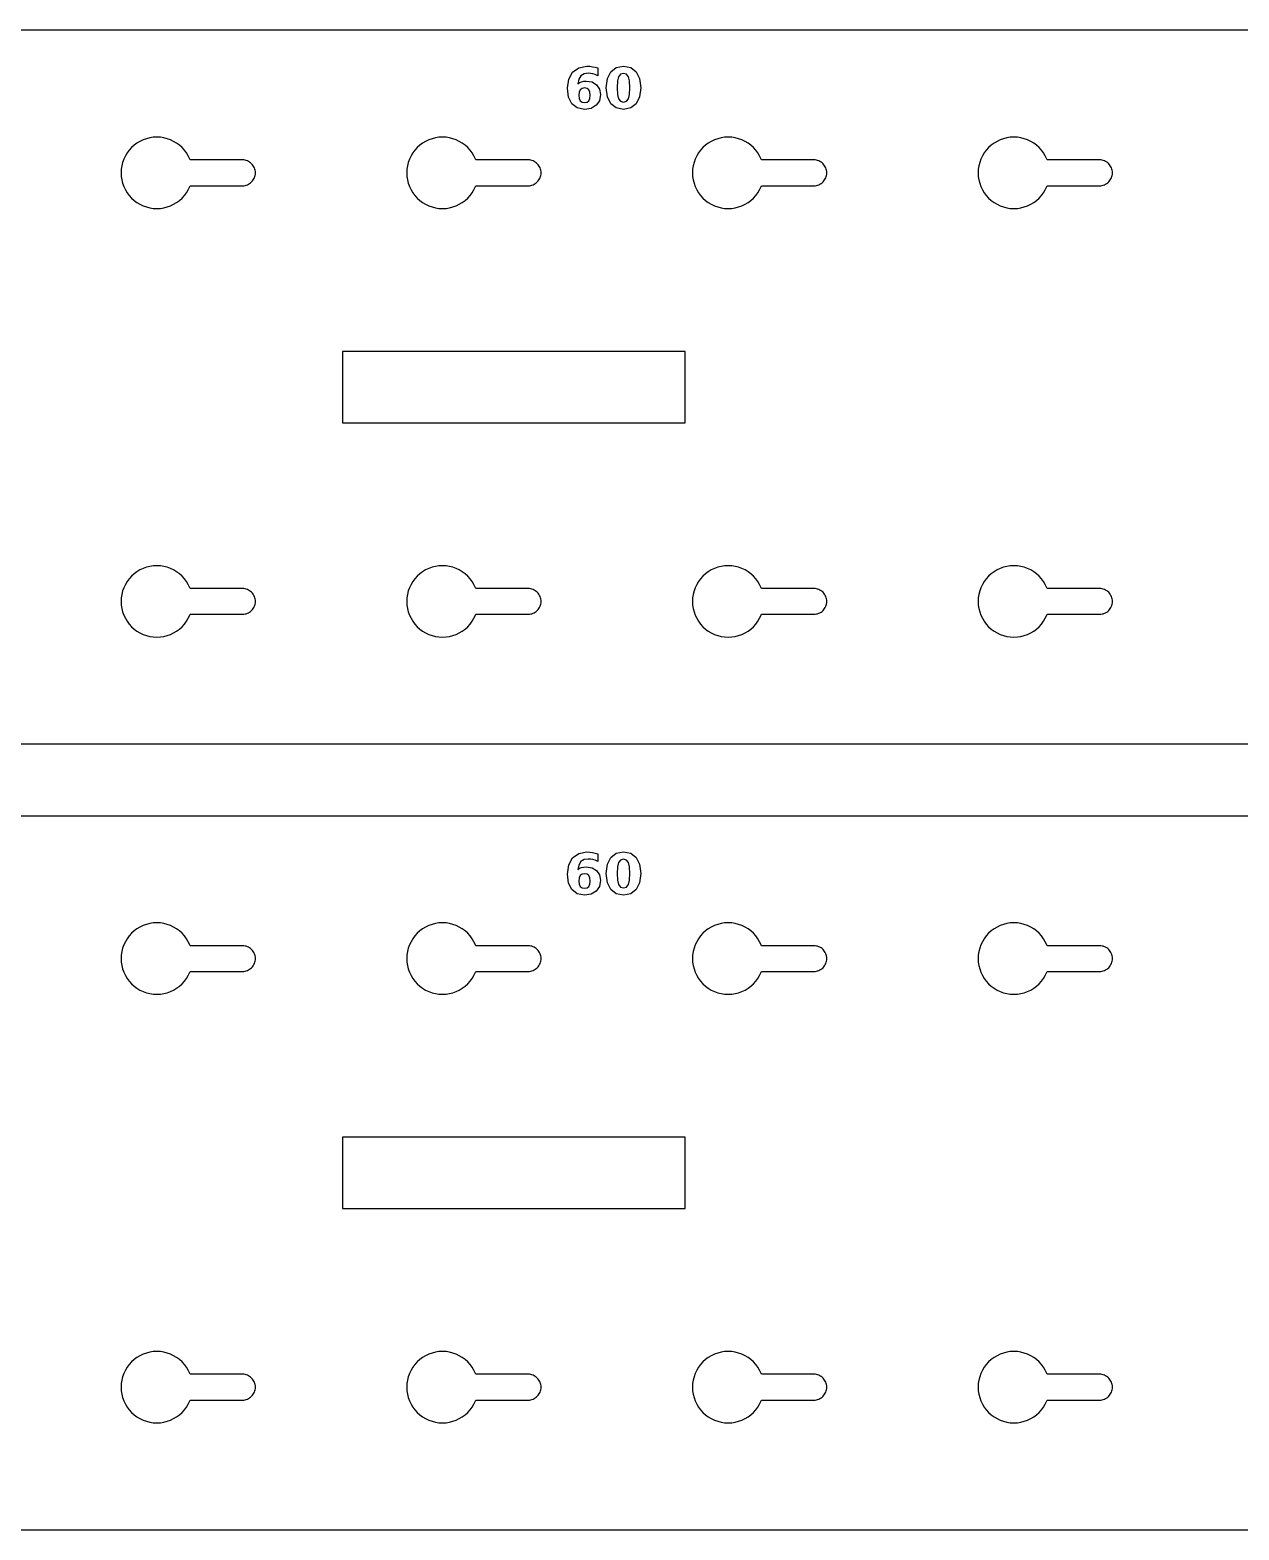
# Model space of a CAD drawing. Header units: millimetres. Extents: x 12 to 806, y 12 to 448.
# Drawn here: x 588.6 to 673.3, y 12.5 to 117.5 of the extents above; entities that cross this region are included whole.
import ezdxf

# ---------------------------------------------------------------- set-up
doc = ezdxf.new("R2010")
doc.units = ezdxf.units.MM
doc.layers.add('CUT', color=1, linetype='Continuous')
doc.layers.add('ENGRAVE', color=5, linetype='Continuous')

msp = doc.modelspace()

# ---------------------------------------------------------------- linework, layer by layer
at = {"layer": 'CUT', "color": 1}
for points in [[(12.5, 112.5), (17.5, 112.5), (17.5, 117.5), (757.5, 117.5), (757.5, 112.5), (762.5, 112.5), (762.5, 72.5), (757.5, 72.5), (757.5, 67.5), (17.5, 67.5), (17.5, 72.5), (12.5, 72.5)], [(599.09, 105.57), (599.27, 105.73), (599.43, 105.91), (599.58, 106.11), (599.7, 106.32), (599.81, 106.54), (599.83, 106.6), (603.5, 106.6), (603.59, 106.6), (603.68, 106.62), (603.76, 106.64), (603.84, 106.67), (603.92, 106.71), (604, 106.75), (604.07, 106.8), (604.14, 106.86), (604.2, 106.93), (604.25, 107), (604.29, 107.08), (604.33, 107.16), (604.36, 107.24), (604.38, 107.32), (604.4, 107.41), (604.4, 107.5), (604.4, 107.59), (604.38, 107.68), (604.36, 107.76), (604.33, 107.84), (604.29, 107.92), (604.25, 108), (604.2, 108.07), (604.14, 108.14), (604.07, 108.2), (604, 108.25), (603.92, 108.29), (603.84, 108.33), (603.76, 108.36), (603.68, 108.38), (603.59, 108.4), (603.5, 108.4), (599.83, 108.4), (599.81, 108.46), (599.7, 108.68), (599.58, 108.89), (599.43, 109.09), (599.27, 109.27), (599.09, 109.43), (598.89, 109.58), (598.68, 109.7), (598.46, 109.81), (598.23, 109.89), (597.99, 109.95), (597.75, 109.99), (597.5, 110), (597.25, 109.99), (597.01, 109.95), (596.77, 109.89), (596.54, 109.81), (596.32, 109.7), (596.11, 109.58), (595.91, 109.43), (595.73, 109.27), (595.57, 109.09), (595.42, 108.89), (595.3, 108.68), (595.19, 108.46), (595.11, 108.23), (595.05, 107.99), (595.01, 107.75), (595, 107.5), (595.01, 107.25), (595.05, 107.01), (595.11, 106.77), (595.19, 106.54), (595.3, 106.32), (595.42, 106.11), (595.57, 105.91), (595.73, 105.73), (595.91, 105.57), (596.11, 105.42), (596.32, 105.3), (596.54, 105.19), (596.77, 105.11), (597.01, 105.05), (597.25, 105.01), (597.5, 105), (597.75, 105.01), (597.99, 105.05), (598.23, 105.11), (598.46, 105.19), (598.68, 105.3), (598.89, 105.42)], [(618.89, 105.42), (619.09, 105.57), (619.27, 105.73), (619.43, 105.91), (619.58, 106.11), (619.7, 106.32), (619.81, 106.54), (619.83, 106.6), (623.5, 106.6), (623.59, 106.6), (623.68, 106.62), (623.76, 106.64), (623.84, 106.67), (623.92, 106.71), (624, 106.75), (624.07, 106.8), (624.14, 106.86), (624.2, 106.93), (624.25, 107), (624.29, 107.08), (624.33, 107.16), (624.36, 107.24), (624.38, 107.32), (624.4, 107.41), (624.4, 107.5), (624.4, 107.59), (624.38, 107.68), (624.36, 107.76), (624.33, 107.84), (624.29, 107.92), (624.25, 108), (624.2, 108.07), (624.14, 108.14), (624.07, 108.2), (624, 108.25), (623.92, 108.29), (623.84, 108.33), (623.76, 108.36), (623.68, 108.38), (623.59, 108.4), (623.5, 108.4), (619.83, 108.4), (619.81, 108.46), (619.7, 108.68), (619.58, 108.89), (619.43, 109.09), (619.27, 109.27), (619.09, 109.43), (618.89, 109.58), (618.68, 109.7), (618.46, 109.81), (618.23, 109.89), (617.99, 109.95), (617.75, 109.99), (617.5, 110), (617.25, 109.99), (617.01, 109.95), (616.77, 109.89), (616.54, 109.81), (616.32, 109.7), (616.11, 109.58), (615.91, 109.43), (615.73, 109.27), (615.57, 109.09), (615.42, 108.89), (615.3, 108.68), (615.19, 108.46), (615.11, 108.23), (615.05, 107.99), (615.01, 107.75), (615, 107.5), (615.01, 107.25), (615.05, 107.01), (615.11, 106.77), (615.19, 106.54), (615.3, 106.32), (615.42, 106.11), (615.57, 105.91), (615.73, 105.73), (615.91, 105.57), (616.11, 105.42), (616.32, 105.3), (616.54, 105.19), (616.77, 105.11), (617.01, 105.05), (617.25, 105.01), (617.5, 105), (617.75, 105.01), (617.99, 105.05), (618.23, 105.11), (618.46, 105.19), (618.68, 105.3)], [(638.89, 105.42), (639.09, 105.57), (639.27, 105.73), (639.43, 105.91), (639.58, 106.11), (639.7, 106.32), (639.81, 106.54), (639.83, 106.6), (643.5, 106.6), (643.59, 106.6), (643.68, 106.62), (643.76, 106.64), (643.84, 106.67), (643.92, 106.71), (644, 106.75), (644.07, 106.8), (644.14, 106.86), (644.2, 106.93), (644.25, 107), (644.29, 107.08), (644.33, 107.16), (644.36, 107.24), (644.38, 107.32), (644.4, 107.41), (644.4, 107.5), (644.4, 107.59), (644.38, 107.68), (644.36, 107.76), (644.33, 107.84), (644.29, 107.92), (644.25, 108), (644.2, 108.07), (644.14, 108.14), (644.07, 108.2), (644, 108.25), (643.92, 108.29), (643.84, 108.33), (643.76, 108.36), (643.68, 108.38), (643.59, 108.4), (643.5, 108.4), (639.83, 108.4), (639.81, 108.46), (639.7, 108.68), (639.58, 108.89), (639.43, 109.09), (639.27, 109.27), (639.09, 109.43), (638.89, 109.58), (638.68, 109.7), (638.46, 109.81), (638.23, 109.89), (637.99, 109.95), (637.75, 109.99), (637.5, 110), (637.25, 109.99), (637.01, 109.95), (636.77, 109.89), (636.54, 109.81), (636.32, 109.7), (636.11, 109.58), (635.91, 109.43), (635.73, 109.27), (635.57, 109.09), (635.42, 108.89), (635.3, 108.68), (635.19, 108.46), (635.11, 108.23), (635.05, 107.99), (635.01, 107.75), (635, 107.5), (635.01, 107.25), (635.05, 107.01), (635.11, 106.77), (635.19, 106.54), (635.3, 106.32), (635.42, 106.11), (635.57, 105.91), (635.73, 105.73), (635.91, 105.57), (636.11, 105.42), (636.32, 105.3), (636.54, 105.19), (636.77, 105.11), (637.01, 105.05), (637.25, 105.01), (637.5, 105), (637.75, 105.01), (637.99, 105.05), (638.23, 105.11), (638.46, 105.19), (638.68, 105.3)], [(659.09, 105.57), (659.27, 105.73), (659.43, 105.91), (659.58, 106.11), (659.7, 106.32), (659.81, 106.54), (659.83, 106.6), (663.5, 106.6), (663.59, 106.6), (663.68, 106.62), (663.76, 106.64), (663.84, 106.67), (663.92, 106.71), (664, 106.75), (664.07, 106.8), (664.14, 106.86), (664.2, 106.93), (664.25, 107), (664.29, 107.08), (664.33, 107.16), (664.36, 107.24), (664.38, 107.32), (664.4, 107.41), (664.4, 107.5), (664.4, 107.59), (664.38, 107.68), (664.36, 107.76), (664.33, 107.84), (664.29, 107.92), (664.25, 108), (664.2, 108.07), (664.14, 108.14), (664.07, 108.2), (664, 108.25), (663.92, 108.29), (663.84, 108.33), (663.76, 108.36), (663.68, 108.38), (663.59, 108.4), (663.5, 108.4), (659.83, 108.4), (659.81, 108.46), (659.7, 108.68), (659.58, 108.89), (659.43, 109.09), (659.27, 109.27), (659.09, 109.43), (658.89, 109.58), (658.68, 109.7), (658.46, 109.81), (658.23, 109.89), (657.99, 109.95), (657.75, 109.99), (657.5, 110), (657.25, 109.99), (657.01, 109.95), (656.77, 109.89), (656.54, 109.81), (656.32, 109.7), (656.11, 109.58), (655.91, 109.43), (655.73, 109.27), (655.57, 109.09), (655.42, 108.89), (655.3, 108.68), (655.19, 108.46), (655.11, 108.23), (655.05, 107.99), (655.01, 107.75), (655, 107.5), (655.01, 107.25), (655.05, 107.01), (655.11, 106.77), (655.19, 106.54), (655.3, 106.32), (655.42, 106.11), (655.57, 105.91), (655.73, 105.73), (655.91, 105.57), (656.11, 105.42), (656.32, 105.3), (656.54, 105.19), (656.77, 105.11), (657.01, 105.05), (657.25, 105.01), (657.5, 105), (657.75, 105.01), (657.99, 105.05), (658.23, 105.11), (658.46, 105.19), (658.68, 105.3), (658.89, 105.42)], [(610.5, 90), (634.5, 90), (634.5, 95), (610.5, 95)], [(598.89, 75.42), (599.09, 75.57), (599.27, 75.73), (599.43, 75.91), (599.58, 76.11), (599.7, 76.32), (599.81, 76.54), (599.83, 76.6), (603.5, 76.6), (603.59, 76.6), (603.68, 76.62), (603.76, 76.64), (603.84, 76.67), (603.92, 76.71), (604, 76.75), (604.07, 76.8), (604.14, 76.86), (604.2, 76.93), (604.25, 77), (604.29, 77.08), (604.33, 77.16), (604.36, 77.24), (604.38, 77.32), (604.4, 77.41), (604.4, 77.5), (604.4, 77.59), (604.38, 77.68), (604.36, 77.76), (604.33, 77.84), (604.29, 77.92), (604.25, 78), (604.2, 78.07), (604.14, 78.14), (604.07, 78.2), (604, 78.25), (603.92, 78.29), (603.84, 78.33), (603.76, 78.36), (603.68, 78.38), (603.59, 78.4), (603.5, 78.4), (599.83, 78.4), (599.81, 78.46), (599.7, 78.68), (599.58, 78.89), (599.43, 79.09), (599.27, 79.27), (599.09, 79.43), (598.89, 79.58), (598.68, 79.7), (598.46, 79.81), (598.23, 79.89), (597.99, 79.95), (597.75, 79.99), (597.5, 80), (597.25, 79.99), (597.01, 79.95), (596.77, 79.89), (596.54, 79.81), (596.32, 79.7), (596.11, 79.58), (595.91, 79.43), (595.73, 79.27), (595.57, 79.09), (595.42, 78.89), (595.3, 78.68), (595.19, 78.46), (595.11, 78.23), (595.05, 77.99), (595.01, 77.75), (595, 77.5), (595.01, 77.25), (595.05, 77.01), (595.11, 76.77), (595.19, 76.54), (595.3, 76.32), (595.42, 76.11), (595.57, 75.91), (595.73, 75.73), (595.91, 75.57), (596.11, 75.42), (596.32, 75.3), (596.54, 75.19), (596.77, 75.11), (597.01, 75.05), (597.25, 75.01), (597.5, 75), (597.75, 75.01), (597.99, 75.05), (598.23, 75.11), (598.46, 75.19), (598.68, 75.3)], [(619.09, 75.57), (619.27, 75.73), (619.43, 75.91), (619.58, 76.11), (619.7, 76.32), (619.81, 76.54), (619.83, 76.6), (623.5, 76.6), (623.59, 76.6), (623.68, 76.62), (623.76, 76.64), (623.84, 76.67), (623.92, 76.71), (624, 76.75), (624.07, 76.8), (624.14, 76.86), (624.2, 76.93), (624.25, 77), (624.29, 77.08), (624.33, 77.16), (624.36, 77.24), (624.38, 77.32), (624.4, 77.41), (624.4, 77.5), (624.4, 77.59), (624.38, 77.68), (624.36, 77.76), (624.33, 77.84), (624.29, 77.92), (624.25, 78), (624.2, 78.07), (624.14, 78.14), (624.07, 78.2), (624, 78.25), (623.92, 78.29), (623.84, 78.33), (623.76, 78.36), (623.68, 78.38), (623.59, 78.4), (623.5, 78.4), (619.83, 78.4), (619.81, 78.46), (619.7, 78.68), (619.58, 78.89), (619.43, 79.09), (619.27, 79.27), (619.09, 79.43), (618.89, 79.58), (618.68, 79.7), (618.46, 79.81), (618.23, 79.89), (617.99, 79.95), (617.75, 79.99), (617.5, 80), (617.25, 79.99), (617.01, 79.95), (616.77, 79.89), (616.54, 79.81), (616.32, 79.7), (616.11, 79.58), (615.91, 79.43), (615.73, 79.27), (615.57, 79.09), (615.42, 78.89), (615.3, 78.68), (615.19, 78.46), (615.11, 78.23), (615.05, 77.99), (615.01, 77.75), (615, 77.5), (615.01, 77.25), (615.05, 77.01), (615.11, 76.77), (615.19, 76.54), (615.3, 76.32), (615.42, 76.11), (615.57, 75.91), (615.73, 75.73), (615.91, 75.57), (616.11, 75.42), (616.32, 75.3), (616.54, 75.19), (616.77, 75.11), (617.01, 75.05), (617.25, 75.01), (617.5, 75), (617.75, 75.01), (617.99, 75.05), (618.23, 75.11), (618.46, 75.19), (618.68, 75.3), (618.89, 75.42)], [(638.89, 75.42), (639.09, 75.57), (639.27, 75.73), (639.43, 75.91), (639.58, 76.11), (639.7, 76.32), (639.81, 76.54), (639.83, 76.6), (643.5, 76.6), (643.59, 76.6), (643.68, 76.62), (643.76, 76.64), (643.84, 76.67), (643.92, 76.71), (644, 76.75), (644.07, 76.8), (644.14, 76.86), (644.2, 76.93), (644.25, 77), (644.29, 77.08), (644.33, 77.16), (644.36, 77.24), (644.38, 77.32), (644.4, 77.41), (644.4, 77.5), (644.4, 77.59), (644.38, 77.68), (644.36, 77.76), (644.33, 77.84), (644.29, 77.92), (644.25, 78), (644.2, 78.07), (644.14, 78.14), (644.07, 78.2), (644, 78.25), (643.92, 78.29), (643.84, 78.33), (643.76, 78.36), (643.68, 78.38), (643.59, 78.4), (643.5, 78.4), (639.83, 78.4), (639.81, 78.46), (639.7, 78.68), (639.58, 78.89), (639.43, 79.09), (639.27, 79.27), (639.09, 79.43), (638.89, 79.58), (638.68, 79.7), (638.46, 79.81), (638.23, 79.89), (637.99, 79.95), (637.75, 79.99), (637.5, 80), (637.25, 79.99), (637.01, 79.95), (636.77, 79.89), (636.54, 79.81), (636.32, 79.7), (636.11, 79.58), (635.91, 79.43), (635.73, 79.27), (635.57, 79.09), (635.42, 78.89), (635.3, 78.68), (635.19, 78.46), (635.11, 78.23), (635.05, 77.99), (635.01, 77.75), (635, 77.5), (635.01, 77.25), (635.05, 77.01), (635.11, 76.77), (635.19, 76.54), (635.3, 76.32), (635.42, 76.11), (635.57, 75.91), (635.73, 75.73), (635.91, 75.57), (636.11, 75.42), (636.32, 75.3), (636.54, 75.19), (636.77, 75.11), (637.01, 75.05), (637.25, 75.01), (637.5, 75), (637.75, 75.01), (637.99, 75.05), (638.23, 75.11), (638.46, 75.19), (638.68, 75.3)], [(659.09, 75.57), (659.27, 75.73), (659.43, 75.91), (659.58, 76.11), (659.7, 76.32), (659.81, 76.54), (659.83, 76.6), (663.5, 76.6), (663.59, 76.6), (663.68, 76.62), (663.76, 76.64), (663.84, 76.67), (663.92, 76.71), (664, 76.75), (664.07, 76.8), (664.14, 76.86), (664.2, 76.93), (664.25, 77), (664.29, 77.08), (664.33, 77.16), (664.36, 77.24), (664.38, 77.32), (664.4, 77.41), (664.4, 77.5), (664.4, 77.59), (664.38, 77.68), (664.36, 77.76), (664.33, 77.84), (664.29, 77.92), (664.25, 78), (664.2, 78.07), (664.14, 78.14), (664.07, 78.2), (664, 78.25), (663.92, 78.29), (663.84, 78.33), (663.76, 78.36), (663.68, 78.38), (663.59, 78.4), (663.5, 78.4), (659.83, 78.4), (659.81, 78.46), (659.7, 78.68), (659.58, 78.89), (659.43, 79.09), (659.27, 79.27), (659.09, 79.43), (658.89, 79.58), (658.68, 79.7), (658.46, 79.81), (658.23, 79.89), (657.99, 79.95), (657.75, 79.99), (657.5, 80), (657.25, 79.99), (657.01, 79.95), (656.77, 79.89), (656.54, 79.81), (656.32, 79.7), (656.11, 79.58), (655.91, 79.43), (655.73, 79.27), (655.57, 79.09), (655.42, 78.89), (655.3, 78.68), (655.19, 78.46), (655.11, 78.23), (655.05, 77.99), (655.01, 77.75), (655, 77.5), (655.01, 77.25), (655.05, 77.01), (655.11, 76.77), (655.19, 76.54), (655.3, 76.32), (655.42, 76.11), (655.57, 75.91), (655.73, 75.73), (655.91, 75.57), (656.11, 75.42), (656.32, 75.3), (656.54, 75.19), (656.77, 75.11), (657.01, 75.05), (657.25, 75.01), (657.5, 75), (657.75, 75.01), (657.99, 75.05), (658.23, 75.11), (658.46, 75.19), (658.68, 75.3), (658.89, 75.42)], [(12.5, 57.5), (17.5, 57.5), (17.5, 62.5), (757.5, 62.5), (757.5, 57.5), (762.5, 57.5), (762.5, 17.5), (757.5, 17.5), (757.5, 12.5), (17.5, 12.5), (17.5, 17.5), (12.5, 17.5)], [(599.09, 50.57), (599.27, 50.73), (599.43, 50.91), (599.58, 51.11), (599.7, 51.32), (599.81, 51.54), (599.83, 51.6), (603.5, 51.6), (603.59, 51.6), (603.68, 51.62), (603.76, 51.64), (603.84, 51.67), (603.92, 51.71), (604, 51.75), (604.07, 51.8), (604.14, 51.86), (604.2, 51.93), (604.25, 52), (604.29, 52.08), (604.33, 52.16), (604.36, 52.24), (604.38, 52.32), (604.4, 52.41), (604.4, 52.5), (604.4, 52.59), (604.38, 52.68), (604.36, 52.76), (604.33, 52.84), (604.29, 52.92), (604.25, 53), (604.2, 53.07), (604.14, 53.14), (604.07, 53.2), (604, 53.25), (603.92, 53.29), (603.84, 53.33), (603.76, 53.36), (603.68, 53.38), (603.59, 53.4), (603.5, 53.4), (599.83, 53.4), (599.81, 53.46), (599.7, 53.68), (599.58, 53.89), (599.43, 54.09), (599.27, 54.27), (599.09, 54.43), (598.89, 54.58), (598.68, 54.7), (598.46, 54.81), (598.23, 54.89), (597.99, 54.95), (597.75, 54.99), (597.5, 55), (597.25, 54.99), (597.01, 54.95), (596.77, 54.89), (596.54, 54.81), (596.32, 54.7), (596.11, 54.58), (595.91, 54.43), (595.73, 54.27), (595.57, 54.09), (595.42, 53.89), (595.3, 53.68), (595.19, 53.46), (595.11, 53.23), (595.05, 52.99), (595.01, 52.75), (595, 52.5), (595.01, 52.25), (595.05, 52.01), (595.11, 51.77), (595.19, 51.54), (595.3, 51.32), (595.42, 51.11), (595.57, 50.91), (595.73, 50.73), (595.91, 50.57), (596.11, 50.42), (596.32, 50.3), (596.54, 50.19), (596.77, 50.11), (597.01, 50.05), (597.25, 50.01), (597.5, 50), (597.75, 50.01), (597.99, 50.05), (598.23, 50.11), (598.46, 50.19), (598.68, 50.3), (598.89, 50.42)], [(618.89, 50.42), (619.09, 50.57), (619.27, 50.73), (619.43, 50.91), (619.58, 51.11), (619.7, 51.32), (619.81, 51.54), (619.83, 51.6), (623.5, 51.6), (623.59, 51.6), (623.68, 51.62), (623.76, 51.64), (623.84, 51.67), (623.92, 51.71), (624, 51.75), (624.07, 51.8), (624.14, 51.86), (624.2, 51.93), (624.25, 52), (624.29, 52.08), (624.33, 52.16), (624.36, 52.24), (624.38, 52.32), (624.4, 52.41), (624.4, 52.5), (624.4, 52.59), (624.38, 52.68), (624.36, 52.76), (624.33, 52.84), (624.29, 52.92), (624.25, 53), (624.2, 53.07), (624.14, 53.14), (624.07, 53.2), (624, 53.25), (623.92, 53.29), (623.84, 53.33), (623.76, 53.36), (623.68, 53.38), (623.59, 53.4), (623.5, 53.4), (619.83, 53.4), (619.81, 53.46), (619.7, 53.68), (619.58, 53.89), (619.43, 54.09), (619.27, 54.27), (619.09, 54.43), (618.89, 54.58), (618.68, 54.7), (618.46, 54.81), (618.23, 54.89), (617.99, 54.95), (617.75, 54.99), (617.5, 55), (617.25, 54.99), (617.01, 54.95), (616.77, 54.89), (616.54, 54.81), (616.32, 54.7), (616.11, 54.58), (615.91, 54.43), (615.73, 54.27), (615.57, 54.09), (615.42, 53.89), (615.3, 53.68), (615.19, 53.46), (615.11, 53.23), (615.05, 52.99), (615.01, 52.75), (615, 52.5), (615.01, 52.25), (615.05, 52.01), (615.11, 51.77), (615.19, 51.54), (615.3, 51.32), (615.42, 51.11), (615.57, 50.91), (615.73, 50.73), (615.91, 50.57), (616.11, 50.42), (616.32, 50.3), (616.54, 50.19), (616.77, 50.11), (617.01, 50.05), (617.25, 50.01), (617.5, 50), (617.75, 50.01), (617.99, 50.05), (618.23, 50.11), (618.46, 50.19), (618.68, 50.3)], [(638.89, 50.42), (639.09, 50.57), (639.27, 50.73), (639.43, 50.91), (639.58, 51.11), (639.7, 51.32), (639.81, 51.54), (639.83, 51.6), (643.5, 51.6), (643.59, 51.6), (643.68, 51.62), (643.76, 51.64), (643.84, 51.67), (643.92, 51.71), (644, 51.75), (644.07, 51.8), (644.14, 51.86), (644.2, 51.93), (644.25, 52), (644.29, 52.08), (644.33, 52.16), (644.36, 52.24), (644.38, 52.32), (644.4, 52.41), (644.4, 52.5), (644.4, 52.59), (644.38, 52.68), (644.36, 52.76), (644.33, 52.84), (644.29, 52.92), (644.25, 53), (644.2, 53.07), (644.14, 53.14), (644.07, 53.2), (644, 53.25), (643.92, 53.29), (643.84, 53.33), (643.76, 53.36), (643.68, 53.38), (643.59, 53.4), (643.5, 53.4), (639.83, 53.4), (639.81, 53.46), (639.7, 53.68), (639.58, 53.89), (639.43, 54.09), (639.27, 54.27), (639.09, 54.43), (638.89, 54.58), (638.68, 54.7), (638.46, 54.81), (638.23, 54.89), (637.99, 54.95), (637.75, 54.99), (637.5, 55), (637.25, 54.99), (637.01, 54.95), (636.77, 54.89), (636.54, 54.81), (636.32, 54.7), (636.11, 54.58), (635.91, 54.43), (635.73, 54.27), (635.57, 54.09), (635.42, 53.89), (635.3, 53.68), (635.19, 53.46), (635.11, 53.23), (635.05, 52.99), (635.01, 52.75), (635, 52.5), (635.01, 52.25), (635.05, 52.01), (635.11, 51.77), (635.19, 51.54), (635.3, 51.32), (635.42, 51.11), (635.57, 50.91), (635.73, 50.73), (635.91, 50.57), (636.11, 50.42), (636.32, 50.3), (636.54, 50.19), (636.77, 50.11), (637.01, 50.05), (637.25, 50.01), (637.5, 50), (637.75, 50.01), (637.99, 50.05), (638.23, 50.11), (638.46, 50.19), (638.68, 50.3)], [(659.09, 50.57), (659.27, 50.73), (659.43, 50.91), (659.58, 51.11), (659.7, 51.32), (659.81, 51.54), (659.83, 51.6), (663.5, 51.6), (663.59, 51.6), (663.68, 51.62), (663.76, 51.64), (663.84, 51.67), (663.92, 51.71), (664, 51.75), (664.07, 51.8), (664.14, 51.86), (664.2, 51.93), (664.25, 52), (664.29, 52.08), (664.33, 52.16), (664.36, 52.24), (664.38, 52.32), (664.4, 52.41), (664.4, 52.5), (664.4, 52.59), (664.38, 52.68), (664.36, 52.76), (664.33, 52.84), (664.29, 52.92), (664.25, 53), (664.2, 53.07), (664.14, 53.14), (664.07, 53.2), (664, 53.25), (663.92, 53.29), (663.84, 53.33), (663.76, 53.36), (663.68, 53.38), (663.59, 53.4), (663.5, 53.4), (659.83, 53.4), (659.81, 53.46), (659.7, 53.68), (659.58, 53.89), (659.43, 54.09), (659.27, 54.27), (659.09, 54.43), (658.89, 54.58), (658.68, 54.7), (658.46, 54.81), (658.23, 54.89), (657.99, 54.95), (657.75, 54.99), (657.5, 55), (657.25, 54.99), (657.01, 54.95), (656.77, 54.89), (656.54, 54.81), (656.32, 54.7), (656.11, 54.58), (655.91, 54.43), (655.73, 54.27), (655.57, 54.09), (655.42, 53.89), (655.3, 53.68), (655.19, 53.46), (655.11, 53.23), (655.05, 52.99), (655.01, 52.75), (655, 52.5), (655.01, 52.25), (655.05, 52.01), (655.11, 51.77), (655.19, 51.54), (655.3, 51.32), (655.42, 51.11), (655.57, 50.91), (655.73, 50.73), (655.91, 50.57), (656.11, 50.42), (656.32, 50.3), (656.54, 50.19), (656.77, 50.11), (657.01, 50.05), (657.25, 50.01), (657.5, 50), (657.75, 50.01), (657.99, 50.05), (658.23, 50.11), (658.46, 50.19), (658.68, 50.3), (658.89, 50.42)], [(610.5, 35), (634.5, 35), (634.5, 40), (610.5, 40)], [(598.89, 20.42), (599.09, 20.57), (599.27, 20.73), (599.43, 20.91), (599.58, 21.11), (599.7, 21.32), (599.81, 21.54), (599.83, 21.6), (603.5, 21.6), (603.59, 21.6), (603.68, 21.62), (603.76, 21.64), (603.84, 21.67), (603.92, 21.71), (604, 21.75), (604.07, 21.8), (604.14, 21.86), (604.2, 21.93), (604.25, 22), (604.29, 22.08), (604.33, 22.16), (604.36, 22.24), (604.38, 22.32), (604.4, 22.41), (604.4, 22.5), (604.4, 22.59), (604.38, 22.68), (604.36, 22.76), (604.33, 22.84), (604.29, 22.92), (604.25, 23), (604.2, 23.07), (604.14, 23.14), (604.07, 23.2), (604, 23.25), (603.92, 23.29), (603.84, 23.33), (603.76, 23.36), (603.68, 23.38), (603.59, 23.4), (603.5, 23.4), (599.83, 23.4), (599.81, 23.46), (599.7, 23.68), (599.58, 23.89), (599.43, 24.09), (599.27, 24.27), (599.09, 24.43), (598.89, 24.58), (598.68, 24.7), (598.46, 24.81), (598.23, 24.89), (597.99, 24.95), (597.75, 24.99), (597.5, 25), (597.25, 24.99), (597.01, 24.95), (596.77, 24.89), (596.54, 24.81), (596.32, 24.7), (596.11, 24.58), (595.91, 24.43), (595.73, 24.27), (595.57, 24.09), (595.42, 23.89), (595.3, 23.68), (595.19, 23.46), (595.11, 23.23), (595.05, 22.99), (595.01, 22.75), (595, 22.5), (595.01, 22.25), (595.05, 22.01), (595.11, 21.77), (595.19, 21.54), (595.3, 21.32), (595.42, 21.11), (595.57, 20.91), (595.73, 20.73), (595.91, 20.57), (596.11, 20.42), (596.32, 20.3), (596.54, 20.19), (596.77, 20.11), (597.01, 20.05), (597.25, 20.01), (597.5, 20), (597.75, 20.01), (597.99, 20.05), (598.23, 20.11), (598.46, 20.19), (598.68, 20.3)], [(619.09, 20.57), (619.27, 20.73), (619.43, 20.91), (619.58, 21.11), (619.7, 21.32), (619.81, 21.54), (619.83, 21.6), (623.5, 21.6), (623.59, 21.6), (623.68, 21.62), (623.76, 21.64), (623.84, 21.67), (623.92, 21.71), (624, 21.75), (624.07, 21.8), (624.14, 21.86), (624.2, 21.93), (624.25, 22), (624.29, 22.08), (624.33, 22.16), (624.36, 22.24), (624.38, 22.32), (624.4, 22.41), (624.4, 22.5), (624.4, 22.59), (624.38, 22.68), (624.36, 22.76), (624.33, 22.84), (624.29, 22.92), (624.25, 23), (624.2, 23.07), (624.14, 23.14), (624.07, 23.2), (624, 23.25), (623.92, 23.29), (623.84, 23.33), (623.76, 23.36), (623.68, 23.38), (623.59, 23.4), (623.5, 23.4), (619.83, 23.4), (619.81, 23.46), (619.7, 23.68), (619.58, 23.89), (619.43, 24.09), (619.27, 24.27), (619.09, 24.43), (618.89, 24.58), (618.68, 24.7), (618.46, 24.81), (618.23, 24.89), (617.99, 24.95), (617.75, 24.99), (617.5, 25), (617.25, 24.99), (617.01, 24.95), (616.77, 24.89), (616.54, 24.81), (616.32, 24.7), (616.11, 24.58), (615.91, 24.43), (615.73, 24.27), (615.57, 24.09), (615.42, 23.89), (615.3, 23.68), (615.19, 23.46), (615.11, 23.23), (615.05, 22.99), (615.01, 22.75), (615, 22.5), (615.01, 22.25), (615.05, 22.01), (615.11, 21.77), (615.19, 21.54), (615.3, 21.32), (615.42, 21.11), (615.57, 20.91), (615.73, 20.73), (615.91, 20.57), (616.11, 20.42), (616.32, 20.3), (616.54, 20.19), (616.77, 20.11), (617.01, 20.05), (617.25, 20.01), (617.5, 20), (617.75, 20.01), (617.99, 20.05), (618.23, 20.11), (618.46, 20.19), (618.68, 20.3), (618.89, 20.42)], [(638.89, 20.42), (639.09, 20.57), (639.27, 20.73), (639.43, 20.91), (639.58, 21.11), (639.7, 21.32), (639.81, 21.54), (639.83, 21.6), (643.5, 21.6), (643.59, 21.6), (643.68, 21.62), (643.76, 21.64), (643.84, 21.67), (643.92, 21.71), (644, 21.75), (644.07, 21.8), (644.14, 21.86), (644.2, 21.93), (644.25, 22), (644.29, 22.08), (644.33, 22.16), (644.36, 22.24), (644.38, 22.32), (644.4, 22.41), (644.4, 22.5), (644.4, 22.59), (644.38, 22.68), (644.36, 22.76), (644.33, 22.84), (644.29, 22.92), (644.25, 23), (644.2, 23.07), (644.14, 23.14), (644.07, 23.2), (644, 23.25), (643.92, 23.29), (643.84, 23.33), (643.76, 23.36), (643.68, 23.38), (643.59, 23.4), (643.5, 23.4), (639.83, 23.4), (639.81, 23.46), (639.7, 23.68), (639.58, 23.89), (639.43, 24.09), (639.27, 24.27), (639.09, 24.43), (638.89, 24.58), (638.68, 24.7), (638.46, 24.81), (638.23, 24.89), (637.99, 24.95), (637.75, 24.99), (637.5, 25), (637.25, 24.99), (637.01, 24.95), (636.77, 24.89), (636.54, 24.81), (636.32, 24.7), (636.11, 24.58), (635.91, 24.43), (635.73, 24.27), (635.57, 24.09), (635.42, 23.89), (635.3, 23.68), (635.19, 23.46), (635.11, 23.23), (635.05, 22.99), (635.01, 22.75), (635, 22.5), (635.01, 22.25), (635.05, 22.01), (635.11, 21.77), (635.19, 21.54), (635.3, 21.32), (635.42, 21.11), (635.57, 20.91), (635.73, 20.73), (635.91, 20.57), (636.11, 20.42), (636.32, 20.3), (636.54, 20.19), (636.77, 20.11), (637.01, 20.05), (637.25, 20.01), (637.5, 20), (637.75, 20.01), (637.99, 20.05), (638.23, 20.11), (638.46, 20.19), (638.68, 20.3)], [(659.09, 20.57), (659.27, 20.73), (659.43, 20.91), (659.58, 21.11), (659.7, 21.32), (659.81, 21.54), (659.83, 21.6), (663.5, 21.6), (663.59, 21.6), (663.68, 21.62), (663.76, 21.64), (663.84, 21.67), (663.92, 21.71), (664, 21.75), (664.07, 21.8), (664.14, 21.86), (664.2, 21.93), (664.25, 22), (664.29, 22.08), (664.33, 22.16), (664.36, 22.24), (664.38, 22.32), (664.4, 22.41), (664.4, 22.5), (664.4, 22.59), (664.38, 22.68), (664.36, 22.76), (664.33, 22.84), (664.29, 22.92), (664.25, 23), (664.2, 23.07), (664.14, 23.14), (664.07, 23.2), (664, 23.25), (663.92, 23.29), (663.84, 23.33), (663.76, 23.36), (663.68, 23.38), (663.59, 23.4), (663.5, 23.4), (659.83, 23.4), (659.81, 23.46), (659.7, 23.68), (659.58, 23.89), (659.43, 24.09), (659.27, 24.27), (659.09, 24.43), (658.89, 24.58), (658.68, 24.7), (658.46, 24.81), (658.23, 24.89), (657.99, 24.95), (657.75, 24.99), (657.5, 25), (657.25, 24.99), (657.01, 24.95), (656.77, 24.89), (656.54, 24.81), (656.32, 24.7), (656.11, 24.58), (655.91, 24.43), (655.73, 24.27), (655.57, 24.09), (655.42, 23.89), (655.3, 23.68), (655.19, 23.46), (655.11, 23.23), (655.05, 22.99), (655.01, 22.75), (655, 22.5), (655.01, 22.25), (655.05, 22.01), (655.11, 21.77), (655.19, 21.54), (655.3, 21.32), (655.42, 21.11), (655.57, 20.91), (655.73, 20.73), (655.91, 20.57), (656.11, 20.42), (656.32, 20.3), (656.54, 20.19), (656.77, 20.11), (657.01, 20.05), (657.25, 20.01), (657.5, 20), (657.75, 20.01), (657.99, 20.05), (658.23, 20.11), (658.46, 20.19), (658.68, 20.3), (658.89, 20.42)]]:
    msp.add_lwpolyline(points, close=True, dxfattribs=at)
at = {"layer": 'ENGRAVE', "color": 5}
for points in [[(628.38, 114.84), (628.38, 114.3), (628.2, 114.38), (628.03, 114.43), (627.87, 114.46), (627.71, 114.47), (627.41, 114.43), (627.18, 114.29), (627.04, 114.05), (626.97, 113.73), (627.1, 113.82), (627.24, 113.88), (627.4, 113.91), (627.57, 113.92), (627.98, 113.86), (628.29, 113.66), (628.5, 113.36), (628.57, 112.98), (628.49, 112.55), (628.26, 112.23), (627.9, 112.01), (627.44, 111.94), (626.94, 112.04), (626.56, 112.33), (626.33, 112.79), (626.25, 113.42), (626.34, 114.06), (626.61, 114.55), (627.04, 114.86), (627.61, 114.97), (627.81, 114.96), (628, 114.93), (628.19, 114.89)], [(631.38, 113.45), (631.3, 112.81), (631.06, 112.34), (630.68, 112.04), (630.18, 111.94), (629.67, 112.04), (629.29, 112.34), (629.05, 112.81), (628.97, 113.45), (629.05, 114.1), (629.29, 114.58), (629.67, 114.87), (630.18, 114.97), (630.68, 114.87), (631.06, 114.58), (631.3, 114.1)], [(630.62, 113.46), (630.6, 113.93), (630.52, 114.23), (630.38, 114.4), (630.18, 114.45), (629.97, 114.4), (629.83, 114.23), (629.75, 113.93), (629.73, 113.46), (629.75, 112.99), (629.83, 112.68), (629.97, 112.51), (630.18, 112.45), (630.38, 112.51), (630.52, 112.68), (630.6, 112.99)], [(627.45, 113.44), (627.27, 113.41), (627.15, 113.31), (627.08, 113.15), (627.05, 112.93), (627.08, 112.7), (627.15, 112.54), (627.27, 112.45), (627.45, 112.42), (627.62, 112.45), (627.75, 112.54), (627.82, 112.7), (627.84, 112.93), (627.82, 113.15), (627.75, 113.31), (627.62, 113.41)], [(628.38, 59.84), (628.38, 59.3), (628.2, 59.38), (628.03, 59.43), (627.87, 59.46), (627.71, 59.47), (627.41, 59.43), (627.18, 59.29), (627.04, 59.05), (626.97, 58.73), (627.1, 58.82), (627.24, 58.88), (627.4, 58.91), (627.57, 58.92), (627.98, 58.86), (628.29, 58.66), (628.5, 58.36), (628.57, 57.98), (628.49, 57.55), (628.26, 57.23), (627.9, 57.01), (627.44, 56.94), (626.94, 57.04), (626.56, 57.33), (626.33, 57.79), (626.25, 58.42), (626.34, 59.06), (626.61, 59.55), (627.04, 59.86), (627.61, 59.97), (627.81, 59.96), (628, 59.93), (628.19, 59.89)], [(631.38, 58.45), (631.3, 57.81), (631.06, 57.34), (630.68, 57.04), (630.18, 56.94), (629.67, 57.04), (629.29, 57.34), (629.05, 57.81), (628.97, 58.45), (629.05, 59.1), (629.29, 59.58), (629.67, 59.87), (630.18, 59.97), (630.68, 59.87), (631.06, 59.58), (631.3, 59.1)], [(630.62, 58.46), (630.6, 58.93), (630.52, 59.23), (630.38, 59.4), (630.18, 59.45), (629.97, 59.4), (629.83, 59.23), (629.75, 58.93), (629.73, 58.46), (629.75, 57.99), (629.83, 57.68), (629.97, 57.51), (630.18, 57.45), (630.38, 57.51), (630.52, 57.68), (630.6, 57.99)], [(627.45, 58.44), (627.27, 58.41), (627.15, 58.31), (627.08, 58.15), (627.05, 57.93), (627.08, 57.7), (627.15, 57.54), (627.27, 57.45), (627.45, 57.42), (627.62, 57.45), (627.75, 57.54), (627.82, 57.7), (627.84, 57.93), (627.82, 58.15), (627.75, 58.31), (627.62, 58.41)]]:
    msp.add_lwpolyline(points, close=True, dxfattribs=at)

doc.saveas('drawing.dxf')
